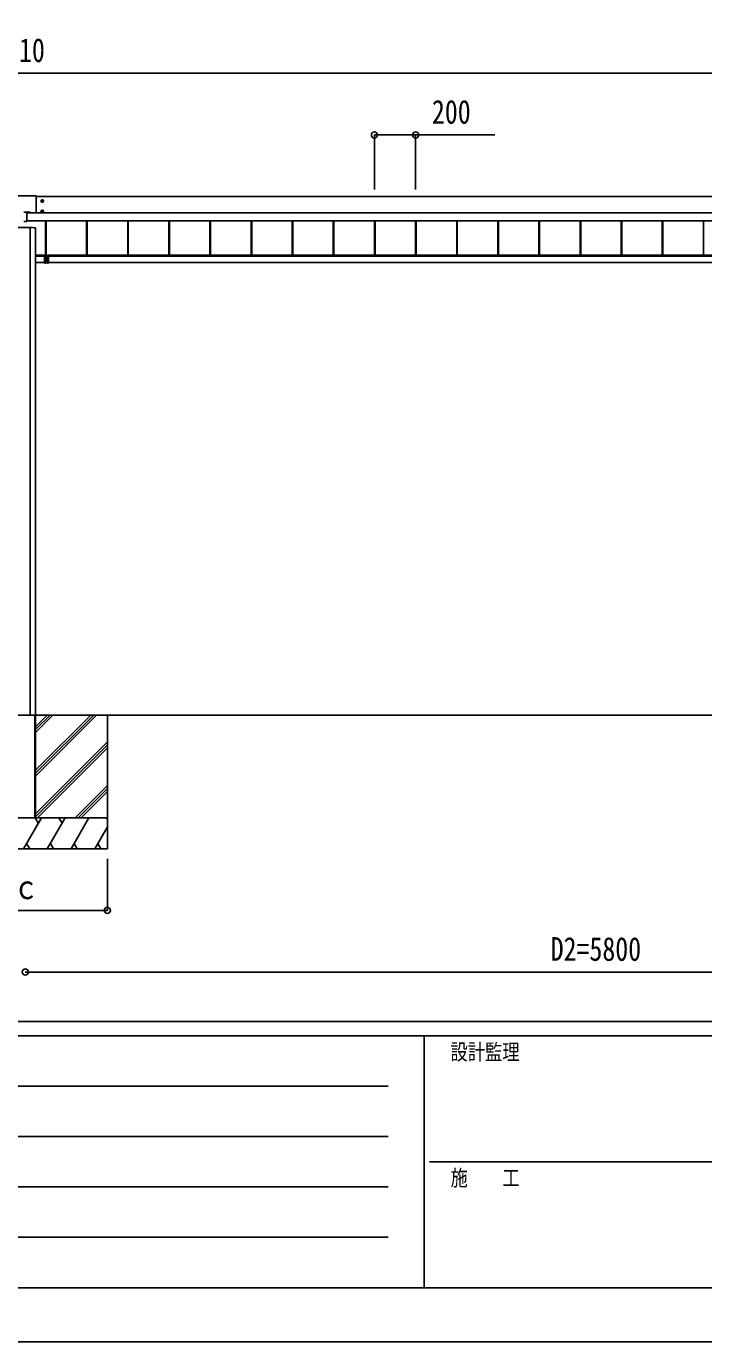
# Model space of a CAD drawing. Units: millimetres, scale not verified. Extents: x -14718 to 14718, y -10395 to 10395.
# Drawn here: x -6502 to -3208, y -10395 to -3998 of the extents above; entities that cross this region are included whole.
import ezdxf
from ezdxf.enums import TextEntityAlignment as Align

# ---------------------------------------------------------------- set-up
doc = ezdxf.new("R2010")
doc.units = ezdxf.units.MM
doc.header["$LTSCALE"] = 50
for name, color, linetype in [('0-4_YKK_A1', 4, 'Continuous'), ('0-5_YKK_D', 6, 'Continuous'), ('0-6_YKK_ZWAK', 7, 'Continuous')]:
    doc.layers.add(name, color=color, linetype=linetype)
doc.styles.add('ＭＳ ゴシック', font='')
doc.styles.get('ＭＳ ゴシック').set_extended_font_data('MS Gothic')

msp = doc.modelspace()

# ---------------------------------------------------------------- linework, layer by layer
at = {"layer": '0-4_YKK_A1'}
for p, q in [((-6455.43, -4822.15), (-6559.43, -4822.15)), ((-6454.43, -4823.15), (-6454.43, -4904.81)), ((-760.43, -4826.37), (-6454.43, -4826.37)), ((-6431.68, -4848.11), (-6417.18, -4848.11)), ((-6426.71, -4847.35), (-6427.43, -4847.35)), ((-6424.43, -4855.36), (-6424.43, -4840.86)), ((-6422.15, -4848.87), (-6421.43, -4848.87)), ((-6514.93, -4902.31), (-6499.93, -4902.31)), ((-6499.93, -4902.31), (-6499.93, -4947.45)), ((-6499.93, -4902.48), (-6480.93, -4902.48)), ((-6499.93, -4904.48), (-6480.93, -4904.48)), ((-6499.93, -4904.81), (-608.93, -4904.81)), ((-6499.93, -4905.29), (-608.93, -4905.29)), ((-6480.93, -4904.81), (-6480.93, -4902.48)), ((-6431.68, -4898.08), (-6417.18, -4898.08)), ((-6426.71, -4897.32), (-6427.43, -4897.32)), ((-6424.43, -4905.33), (-6424.43, -4890.83)), ((-6422.15, -4898.84), (-6421.43, -4898.84)), ((-6499.93, -4947.45), (-6514.93, -4947.45)), ((-6499.93, -4944.26), (-608.93, -4944.26)), ((-6499.93, -4944.78), (-608.93, -4944.78)), ((-608.93, -4944.92), (-6499.93, -4944.92)), ((-6482.62, -4977.12), (-6482.62, -7347.5)), ((-6457.43, -4978.86), (-6457.43, -7343.5)), ((-6408.93, -4944.92), (-6408.93, -5112.71)), ((-6408.53, -4944.92), (-6408.53, -5112.71)), ((-6405.93, -4944.92), (-6405.93, -5112.71)), ((-6208.93, -4944.92), (-6208.93, -5111.15)), ((-6206.33, -4944.92), (-6206.33, -5111.15)), ((-6205.93, -4944.92), (-6205.93, -5111.15)), ((-6008.93, -4944.92), (-6008.93, -5111.15)), ((-6006.33, -4944.92), (-6006.33, -5111.15)), ((-6005.93, -4944.92), (-6005.93, -5111.15)), ((-5808.93, -4944.92), (-5808.93, -5111.15)), ((-5806.33, -4944.92), (-5806.33, -5111.15)), ((-5805.93, -4944.92), (-5805.93, -5111.15)), ((-5608.93, -4944.92), (-5608.93, -5111.15)), ((-5606.33, -4944.92), (-5606.33, -5111.15)), ((-5605.93, -4944.92), (-5605.93, -5111.15)), ((-5408.93, -4944.92), (-5408.93, -5111.15)), ((-5406.33, -4944.92), (-5406.33, -5111.15)), ((-5405.93, -4944.92), (-5405.93, -5111.15)), ((-5208.93, -4944.92), (-5208.93, -5111.15)), ((-5206.33, -4944.92), (-5206.33, -5111.15)), ((-5205.93, -4944.92), (-5205.93, -5111.15)), ((-5008.93, -4944.92), (-5008.93, -5111.15)), ((-5006.33, -4944.92), (-5006.33, -5111.15)), ((-5005.93, -4944.92), (-5005.93, -5111.15)), ((-4808.93, -4944.92), (-4808.93, -5111.15)), ((-4806.33, -4944.92), (-4806.33, -5111.15)), ((-4805.93, -4944.92), (-4805.93, -5111.15)), ((-4608.93, -4944.92), (-4608.93, -5111.15)), ((-4606.33, -4944.92), (-4606.33, -5111.15)), ((-4605.93, -4944.92), (-4605.93, -5111.15)), ((-4408.93, -4944.92), (-4408.93, -5111.15)), ((-4406.33, -4944.92), (-4406.33, -5111.15)), ((-4405.93, -4944.92), (-4405.93, -5111.15)), ((-4208.93, -4944.92), (-4208.93, -5111.15)), ((-4206.33, -4944.92), (-4206.33, -5111.15)), ((-4205.93, -4944.92), (-4205.93, -5111.15)), ((-4008.93, -4944.92), (-4008.93, -5111.15)), ((-4006.33, -4944.92), (-4006.33, -5111.15)), ((-4005.93, -4944.92), (-4005.93, -5111.15)), ((-3808.93, -4944.92), (-3808.93, -5111.15)), ((-3806.33, -4944.92), (-3806.33, -5111.15)), ((-3805.93, -4944.92), (-3805.93, -5111.15)), ((-3608.93, -4944.92), (-3608.93, -5111.15)), ((-3606.33, -4944.92), (-3606.33, -5111.15)), ((-3605.93, -4944.92), (-3605.93, -5111.15)), ((-3408.93, -4944.92), (-3408.93, -5111.15)), ((-3406.33, -4944.92), (-3406.33, -5111.15)), ((-3405.93, -4944.92), (-3405.93, -5111.15)), ((-3208.93, -4944.92), (-3208.93, -5111.15)), ((-6457.43, -5111.15), (-6409.43, -5111.15)), ((-6457.43, -5113.15), (-6409.43, -5113.15)), ((-6457.43, -5116.02), (-6413.43, -5116.02)), ((-6413.43, -5115.78), (-6413.43, -5115.98)), ((-6407.71, -5115.79), (-6413.43, -5115.78)), ((-6413.43, -5116.28), (-6407.23, -5116.29)), ((-6409.43, -5111.15), (-6409.43, -5115.79)), ((-6409.43, -5112.71), (-6397.43, -5112.71)), ((-6407.71, -5113.21), (-6407.71, -5115.79)), ((-6407.71, -5113.21), (-6407.43, -5113.21)), ((-6407.71, -5115.79), (-6407.43, -5115.79)), ((-6407.23, -5115.99), (-6407.23, -5115.99)), ((-6407.21, -5112.71), (-6406.93, -5112.71)), ((-6407.21, -5116.29), (-6406.93, -5116.29)), ((-6406.93, -5116.29), (-6406.93, -5112.71)), ((-6406.93, -5149.38), (-6406.93, -5116.29)), ((-6399.93, -5116.29), (-6399.93, -5112.71)), ((-6399.65, -5112.71), (-6399.93, -5112.71)), ((-6399.93, -5149.38), (-6399.93, -5116.29)), ((-6399.65, -5116.29), (-6399.93, -5116.29)), ((-6399.63, -5115.99), (-6399.63, -5115.99)), ((-6393.43, -5116.28), (-6399.63, -5116.29)), ((-6399.15, -5113.21), (-6399.43, -5113.21)), ((-6399.15, -5115.79), (-6399.43, -5115.79)), ((-6399.15, -5113.21), (-6399.15, -5115.79)), ((-6399.15, -5115.79), (-6393.43, -5115.78)), ((-757.43, -5111.15), (-6397.43, -5111.15)), ((-6397.43, -5111.15), (-6397.43, -5115.79)), ((-757.43, -5113.15), (-6397.43, -5113.15)), ((-6393.43, -5115.78), (-6393.43, -5115.98)), ((-757.43, -5116.02), (-6393.43, -5116.02)), ((-6457.43, -5147.5), (-6413.43, -5147.5)), ((-6413.43, -5150.06), (-6407.21, -5149.68)), ((-6413.43, -5149.76), (-6413.43, -5150.06)), ((-6406.93, -5149.38), (-6407.21, -5149.38)), ((-6399.93, -5149.38), (-6399.65, -5149.38)), ((-6393.43, -5150.06), (-6399.65, -5149.68)), ((-758.28, -5147.5), (-6393.43, -5147.5)), ((-6393.43, -5149.76), (-6393.43, -5150.06)), ((-12257.43, -7347.5), (-207.43, -7347.5)), ((-6557.13, -7347.5), (-6457.73, -7347.5)), ((-6461.43, -7347.5), (-6461.43, -7847.5)), ((-6459.93, -7347.5), (-6459.93, -7847.5)), ((-6457.43, -7343.5), (-6457.43, -7847.5)), ((-6457.43, -7347.5), (-6457.43, -7847.5)), ((-6457.43, -7432.5), (-6372.43, -7347.5)), ((-6457.43, -7418.36), (-6386.57, -7347.5)), ((-6457.43, -7404.21), (-6400.72, -7347.5)), ((-6457.43, -7644.63), (-6160.34, -7347.54)), ((-6457.43, -7630.49), (-6174.48, -7347.54)), ((-6457.43, -7616.35), (-6188.62, -7347.54)), ((-6107.43, -7347.5), (-6107.43, -7997.5)), ((-6457.43, -7828.48), (-6107.43, -7478.48)), ((-6457.43, -7842.62), (-6107.43, -7492.62)), ((-6448.17, -7847.5), (-6107.43, -7506.76)), ((-6264.32, -7847.5), (-6107.43, -7690.61)), ((-6250.18, -7847.5), (-6107.43, -7704.75)), ((-6236.04, -7847.5), (-6107.43, -7718.89)), ((-6107.43, -7847.5), (-6907.43, -7847.5)), ((-6107.43, -7847.5), (-6907.43, -7847.5)), ((-6557.43, -7847.5), (-6457.43, -7847.5)), ((-6515.44, -7997.5), (-6428.84, -7847.5)), ((-6443.84, -7873.48), (-6458.84, -7847.5)), ((-6399.97, -7997.5), (-6313.37, -7847.5)), ((-6328.37, -7873.48), (-6343.37, -7847.5)), ((-6284.5, -7997.5), (-6197.9, -7847.5)), ((-6107.43, -7856.16), (-6112.43, -7847.5)), ((-6169.03, -7997.5), (-6107.43, -7890.8)), ((-6500.44, -7971.52), (-6485.44, -7997.5)), ((-6384.98, -7971.52), (-6369.98, -7997.5)), ((-6269.5, -7971.52), (-6254.51, -7997.5)), ((-6154.03, -7971.52), (-6139.04, -7997.5)), ((-6907.43, -7997.5), (-6107.43, -7997.5))]:
    msp.add_line(p, q, dxfattribs=at)
for points in [[(-6424.43, -4842.34), (-6429.43, -4845.22), (-6429.43, -4851), (-6424.43, -4853.88), (-6419.43, -4851), (-6419.43, -4845.22)], [(-6424.43, -4892.31), (-6429.43, -4895.19), (-6429.43, -4900.97), (-6424.43, -4903.85), (-6419.43, -4900.97), (-6419.43, -4895.19)]]:
    msp.add_lwpolyline(points, close=True, dxfattribs=at)
for points in [[(-6427.43, -4847.35), (-6427.43, -4848.87), (-6426.71, -4848.87)], [(-6423.67, -4845.83), (-6423.67, -4845.11), (-6425.19, -4845.11), (-6425.19, -4845.83)], [(-6425.19, -4850.39), (-6425.19, -4851.11), (-6423.67, -4851.11), (-6423.67, -4850.39)], [(-6421.43, -4848.87), (-6421.43, -4847.35), (-6422.15, -4847.35)], [(-6427.43, -4897.32), (-6427.43, -4898.84), (-6426.71, -4898.84)], [(-6423.67, -4895.8), (-6423.67, -4895.08), (-6425.19, -4895.08), (-6425.19, -4895.8)], [(-6425.19, -4900.36), (-6425.19, -4901.08), (-6423.67, -4901.08), (-6423.67, -4900.36)], [(-6421.43, -4898.84), (-6421.43, -4897.32), (-6422.15, -4897.32)], [(-6407.25, -5115.99), (-6413.43, -5115.98), (-6413.43, -5116.28), (-6413.43, -5149.76)], [(-6407.21, -5116.29), (-6407.21, -5149.38), (-6413.43, -5149.76)], [(-6407.43, -5115.81), (-6407.43, -5115.79), (-6407.43, -5113.21)], [(-6407.23, -5115.99), (-6407.23, -5115.99), (-6407.24, -5115.99)], [(-6399.65, -5116.29), (-6399.65, -5149.38), (-6393.43, -5149.76)], [(-6399.63, -5115.99), (-6399.63, -5115.99), (-6399.62, -5115.99)], [(-6399.61, -5115.99), (-6393.43, -5115.98), (-6393.43, -5116.28), (-6393.43, -5149.76)], [(-6399.43, -5115.81), (-6399.43, -5115.79), (-6399.43, -5113.21)], [(-6557.13, -7347.5), (-6457.73, -7347.5), (-6457.43, -7347.5)]]:
    msp.add_lwpolyline(points, dxfattribs=at)
for centre, radius in [((-6424.43, -4848.11), 6.25), ((-6424.43, -4848.11), 5), ((-6424.43, -4898.08), 6.25), ((-6424.43, -4898.08), 5)]:
    msp.add_circle(centre, radius, dxfattribs=at)
for centre, radius, start, end in [((-6455.43, -4823.15), 1, 0.01746, 90.01745), ((-6424.43, -4848.11), 5.58, 153.74848, 206.25152), ((-6424.43, -4848.11), 5.58, 93.74848, 146.25152), ((-6424.43, -4848.11), 5.58, 213.74848, 266.25152), ((-6426.71, -4845.83), 1.52, 270, 0), ((-6426.71, -4850.39), 1.52, 0, 90), ((-6424.43, -4848.11), 5.58, 33.74848, 86.25152), ((-6424.43, -4848.11), 5.58, 273.74848, 326.25152), ((-6422.15, -4845.83), 1.52, 180, 270), ((-6422.15, -4850.39), 1.52, 90, 180), ((-6424.43, -4848.11), 5.58, 333.74848, 26.25152), ((-6424.43, -4898.08), 5.58, 153.74848, 206.25152), ((-6424.43, -4898.08), 5.58, 93.74848, 146.25152), ((-6424.43, -4898.08), 5.58, 213.74848, 266.25152), ((-6426.71, -4895.8), 1.52, 270, 0), ((-6426.71, -4900.36), 1.52, 0, 90), ((-6424.43, -4898.08), 5.58, 33.74848, 86.25152), ((-6424.43, -4898.08), 5.58, 273.74848, 326.25152), ((-6422.15, -4895.8), 1.52, 180, 270), ((-6422.15, -4900.36), 1.52, 90, 180), ((-6424.43, -4898.08), 5.58, 333.74848, 26.25152), ((-6407.64, -5117.78), 1.98, 83.79926, 91.95127), ((-6407.25, -5116.29), 0.3, 87.77338, 89.77816), ((-6407.25, -5116.14), 0.141, 85.77463, 89.9759), ((-6408.48, -5116.22), 1.25, 356.45735, 10.27369), ((-6408.44, -5116.17), 1.21, 354.17006, 8.37745), ((-6408.56, -5112.78), 1.35, 350.09675, 2.91202), ((-6407.23, -5112.71), 0.3, 269.98255, 359.98254), ((-6407.23, -5116.29), 0.3, 0, 89.87763), ((-6408.43, -5116.22), 1.22, 356.27163, 10.47203), ((-6399.63, -5112.71), 0.3, 180.01746, 270.01745), ((-6399.63, -5116.29), 0.3, 90.12237, 180), ((-6398.44, -5116.22), 1.22, 169.52797, 183.72837), ((-6398.3, -5112.78), 1.35, 177.08798, 189.90325), ((-6398.42, -5116.17), 1.21, 171.62255, 185.82994), ((-6398.38, -5116.22), 1.25, 169.72631, 183.54265), ((-6399.61, -5116.29), 0.3, 90.22184, 92.22662), ((-6399.61, -5116.14), 0.141, 90.0241, 94.22537), ((-6399.22, -5117.78), 1.98, 88.04873, 96.20074), ((-6407.23, -5149.38), 0.3, 273.5, 0), ((-6408.44, -5149.53), 1.24, 353.06854, 6.93146), ((-6399.63, -5149.38), 0.3, 180, 266.5), ((-6398.42, -5149.53), 1.24, 173.06854, 186.93146)]:
    msp.add_arc(centre, radius, start, end, dxfattribs=at)
for centre, major_axis, ratio, start_param, end_param in [((-6507.43, -4978.86), (50, 0), 0.04, 6.2831853, 9.424778), ((-6407.21, -5113.21), (-0.301, 0.4), 0.997782, 5.6362522, 7.2070486), ((-6407.73, -5115.79), (-0.001, 0.2), 0.09157, 4.6769241, 4.7117655), ((-6407.23, -5115.79), (0.482, 0.007), 0.414889, 3.1353871, 4.6694768), ((-6407.23, -5113.21), (-0.108, 0.169), 0.994155, 5.7105836, 7.28138), ((-6407.23, -5115.79), (0.145, 0.15), 0.921201, 2.3804184, 3.9145081), ((-6407.21, -5115.79), (-0.301, 0.4), 0.997782, 2.4579529, 2.4946596), ((-6399.65, -5113.21), (0.301, 0.4), 0.997782, 5.3593221, 6.9301184), ((-6399.65, -5115.79), (0.301, 0.4), 0.997782, 3.7885257, 3.8252324), ((-6399.63, -5113.21), (0.108, 0.169), 0.994155, 5.2849907, 6.855787), ((-6399.63, -5115.79), (-0.145, 0.15), 0.921201, 2.3686772, 3.9027669), ((-6399.63, -5115.79), (-0.482, 0.007), 0.414889, 1.6137085, 3.1477982), ((-6399.13, -5115.79), (0.001, 0.2), 0.09157, 1.5714198, 1.6062613)]:
    msp.add_ellipse(centre, major_axis=major_axis, ratio=ratio, start_param=start_param, end_param=end_param, dxfattribs=at)
at = {"layer": '0-5_YKK_D'}
for p, q in [((-12237.43, -4226.37), (-777.43, -4226.37)), ((-4808.93, -4791.21), (-4808.93, -4525.37)), ((-4608.93, -4791.21), (-4608.93, -4525.37)), ((-6107.43, -8047.5), (-6107.43, -8298.5)), ((-6907.43, -8297.5), (-6107.43, -8297.5)), ((-6507.43, -8597.5), (-707.43, -8597.5))]:
    msp.add_line(p, q, dxfattribs=at)
msp.add_lwpolyline([(-4808.93, -4526.37), (-4608.93, -4526.37), (-4223.83, -4526.37)], dxfattribs=at)
for centre in [(-4808.93, -4526.37), (-4608.93, -4526.37), (-6107.43, -8297.5), (-6507.43, -8597.5), (-6507.43, -8597.5)]:
    msp.add_circle(centre, 14.88, dxfattribs=at)
at = {"layer": '0-6_YKK_ZWAK'}
for p, q in [((13632.57, -8837.5), (-13667.43, -8837.5)), ((-4567.43, -8907.5), (-13667.43, -8907.5)), ((-4567.43, -8907.5), (-4567.43, -10132.5)), ((-17.43, -8907.5), (-4567.43, -8907.5)), ((-13518.68, -9152.5), (-4742.43, -9152.5)), ((-13518.68, -9397.5), (-4742.43, -9397.5)), ((-4541.18, -9520), (-17.43, -9520)), ((-13518.68, -9642.5), (-4742.43, -9642.5)), ((-13518.68, -9887.5), (-4742.43, -9887.5)), ((-13667.43, -10132.5), (-4567.43, -10132.5)), ((-4567.43, -10132.5), (-17.43, -10132.5))]:
    msp.add_line(p, q, dxfattribs=at)
msp.add_lwpolyline([(-14717.5, -10395), (14717.5, -10395), (14717.5, 10395), (-14717.5, 10395)], close=True, dxfattribs=at)

# ---------------------------------------------------------------- texts
at = {"layer": '0-5_YKK_D', "style": 'ＭＳ ゴシック', "width": 0.8}
for s, p in [('D=11810', (-6851.83, -4206.37)), ('200', (-4529.43, -4506.37)), ('ｃ', (-6566.23, -8277.5)), ('D2=5800', (-3951.83, -8577.5))]:
    msp.add_text(s, height=115.5, dxfattribs=at).set_placement(p, align=Align.BOTTOM_LEFT)
at = {"layer": '0-6_YKK_ZWAK', "style": 'ＭＳ ゴシック', "width": 0.8}
for s, p in [('設計監理', (-4439.1, -9047.5)), ('施\u3000\u3000工', (-4439.1, -9660))]:
    msp.add_text(s, height=76.98, dxfattribs=at).set_placement(p, align=Align.BOTTOM_LEFT)

doc.saveas('drawing.dxf')
